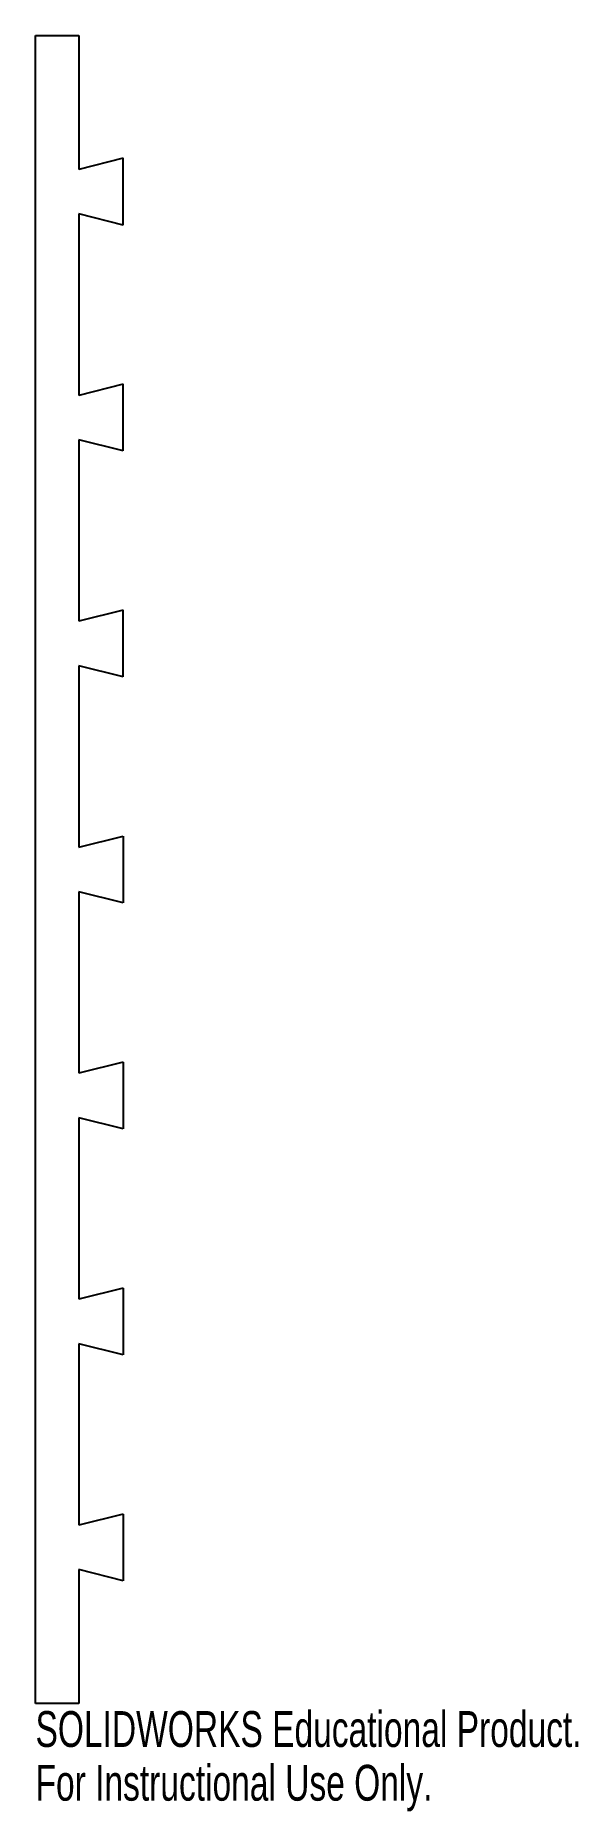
# Model space of a CAD drawing. Header units: inches. Extents: x 3.42 to 6.3, y -5 to 4.43.
import ezdxf

# ---------------------------------------------------------------- set-up
doc = ezdxf.new("R2010")
doc.units = ezdxf.units.IN
doc.header["$MEASUREMENT"] = 0
doc.styles.add('SLDTEXTSTYLE0', font='TXT', dxfattribs={"width": 0.7})

msp = doc.modelspace()

# ---------------------------------------------------------------- linework, layer by layer
at = {"color": 7, "linetype": 'Continuous', "lineweight": 25}
for p, q in [((3.4164, -4.4291), (3.4164, 4.4291)), ((3.4164, 4.4291), (3.6457, 4.4291)), ((3.6457, 4.4291), (3.6457, 3.7181)), ((3.8819, 3.7772), (3.6457, 3.7181)), ((3.8819, 3.4228), (3.8819, 3.7772)), ((3.8819, 3.4228), (3.6457, 3.4819)), ((3.6457, 3.4819), (3.6457, 2.5181)), ((3.8819, 2.5772), (3.6457, 2.5181)), ((3.8819, 2.2228), (3.8819, 2.5772)), ((3.8819, 2.2228), (3.6457, 2.2819)), ((3.6457, 2.2819), (3.6457, 1.3181)), ((3.8819, 1.3772), (3.6457, 1.3181)), ((3.8819, 1.0228), (3.8819, 1.3772)), ((3.8819, 1.0228), (3.6457, 1.0819)), ((3.6457, 1.0819), (3.6457, 0.1181)), ((3.6457, 0.1181), (3.8819, 0.1772)), ((3.8819, 0.1772), (3.8819, -0.1772)), ((3.8819, -0.1772), (3.6457, -0.1181)), ((3.6457, -0.1181), (3.6457, -1.0819)), ((3.8819, -1.0228), (3.6457, -1.0819)), ((3.8819, -1.0228), (3.8819, -1.3772)), ((3.8819, -1.3772), (3.6457, -1.3181)), ((3.6457, -1.3181), (3.6457, -2.2819)), ((3.8819, -2.2228), (3.6457, -2.2819)), ((3.8819, -2.2228), (3.8819, -2.5772)), ((3.8819, -2.5772), (3.6457, -2.5181)), ((3.6457, -2.5181), (3.6457, -3.4819)), ((3.8819, -3.4228), (3.6457, -3.4819)), ((3.8819, -3.4228), (3.8819, -3.7772)), ((3.8819, -3.7772), (3.6457, -3.7181)), ((3.6457, -3.7181), (3.6457, -4.4291)), ((3.6457, -4.4291), (3.4164, -4.4291))]:
    msp.add_line(p, q, dxfattribs=at)

# ---------------------------------------------------------------- texts
at = {"color": 7, "linetype": 'Continuous', "char_height": 0.1903, "attachment_point": 1, "style": 'SLDTEXTSTYLE0'}
for s, insert in [('SOLIDWORKS Educational Product.', (3.4164, -4.4693)), ('For Instructional Use Only.', (3.4164, -4.7547))]:
    msp.add_mtext(s, dxfattribs=dict(at, insert=insert))

doc.saveas('drawing.dxf')
